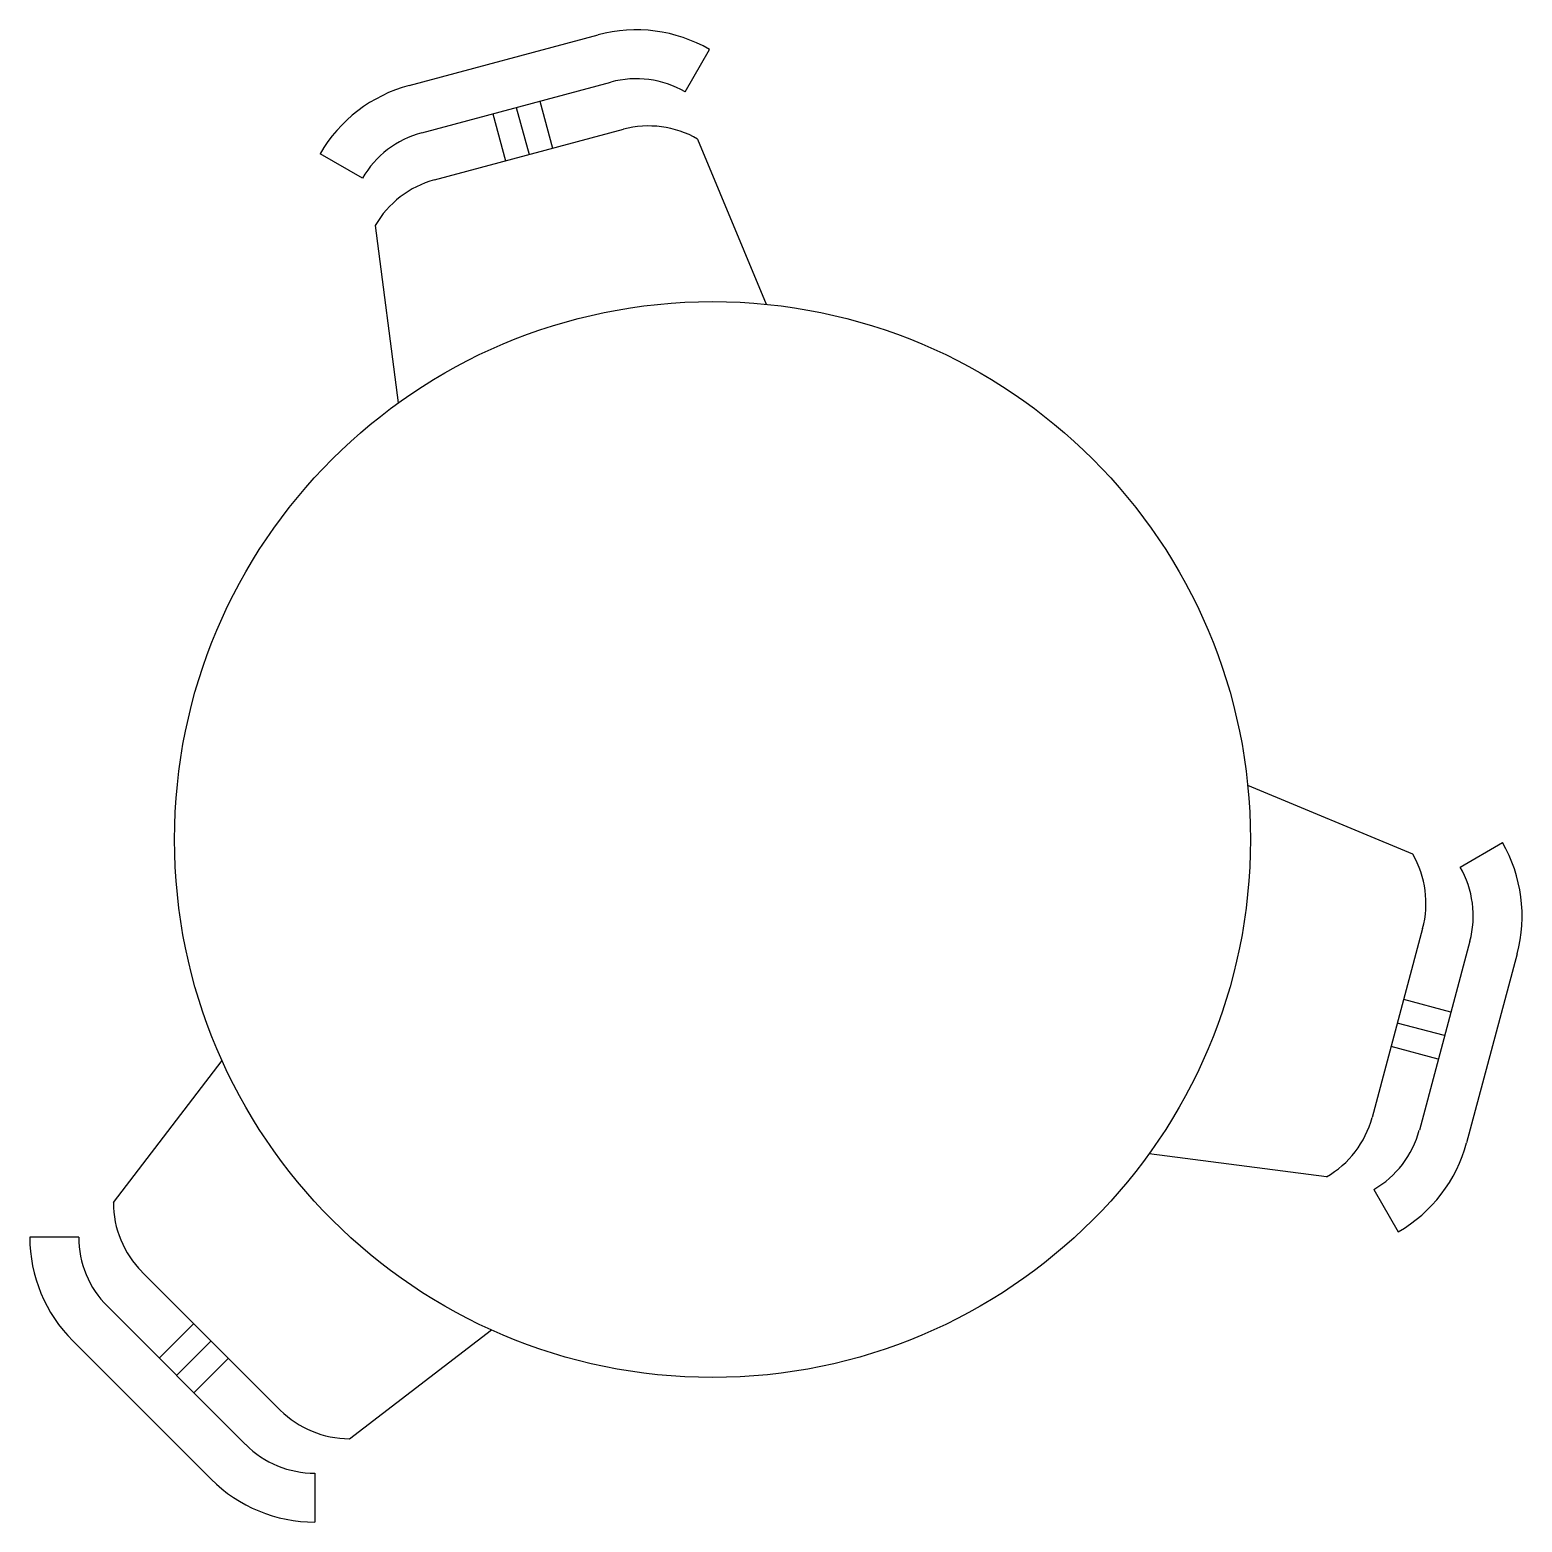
# Model space of a CAD drawing. Header units: millimetres. Extents: x 588 to 741, y 2050 to 2203.
import ezdxf

# ---------------------------------------------------------------- set-up
doc = ezdxf.new("R2010")
doc.units = ezdxf.units.MM

msp = doc.modelspace()

# ---------------------------------------------------------------- linework, layer by layer
for p, q in [((626.75, 2197.27), (646.07, 2202.45)), ((654.95, 2196.62), (657.45, 2200.95)), ((628.04, 2192.44), (647.36, 2197.62)), ((640.12, 2195.67), (641.41, 2190.85)), ((635.29, 2194.38), (636.58, 2189.55)), ((637.7, 2195.03), (639, 2190.2)), ((629.34, 2187.61), (648.66, 2192.79)), ((656.24, 2191.79), (663.26, 2174.9)), ((621.97, 2187.78), (617.64, 2190.28)), ((623.27, 2182.95), (625.63, 2164.82)), ((729.37, 2118.66), (712.48, 2125.68)), ((734.2, 2117.36), (738.53, 2119.86)), ((730.37, 2111.07), (725.2, 2091.75)), ((735.2, 2109.78), (730.03, 2090.46)), ((740.03, 2108.48), (734.86, 2089.16)), ((733.26, 2102.53), (728.43, 2103.83)), ((732.61, 2100.12), (727.78, 2101.41)), ((731.97, 2097.7), (727.14, 2099)), ((596.5, 2083.06), (607.62, 2097.58)), ((720.54, 2085.68), (702.4, 2088.05)), ((725.37, 2084.39), (727.87, 2080.06)), ((592.96, 2079.52), (587.96, 2079.52)), ((613.57, 2061.84), (599.43, 2075.98)), ((610.03, 2058.31), (595.89, 2072.45)), ((601.2, 2067.15), (604.73, 2070.68)), ((620.64, 2058.91), (635.16, 2070.03)), ((606.5, 2054.77), (592.36, 2068.91)), ((602.96, 2065.38), (606.5, 2068.91)), ((604.73, 2063.61), (608.27, 2067.15)), ((617.11, 2055.38), (617.11, 2050.38))]:
    msp.add_line(p, q)
msp.add_circle((657.76, 2120.17), 55)
for centre, radius, start, end in [((649.95, 2187.96), 15, 60, 105), ((630.63, 2182.78), 15, 105, 150), ((649.95, 2187.96), 10, 60, 105), ((651.24, 2183.13), 10, 60, 105), ((630.63, 2182.78), 10, 105, 150), ((631.93, 2177.95), 10, 105, 150), ((725.54, 2112.36), 15, 345, 30), ((720.71, 2113.66), 10, 345, 30), ((725.54, 2112.36), 10, 345, 30), ((715.54, 2094.34), 10, 300, 345), ((720.37, 2093.05), 10, 300, 345), ((720.37, 2093.05), 15, 300, 345), ((606.5, 2083.06), 10, 180, 225), ((602.96, 2079.52), 15, 180, 225), ((602.96, 2079.52), 10, 180, 225), ((620.64, 2068.91), 10, 225, 270), ((617.11, 2065.38), 10, 225, 270), ((617.11, 2065.38), 15, 225, 270)]:
    msp.add_arc(centre, radius, start, end)

doc.saveas('drawing.dxf')
